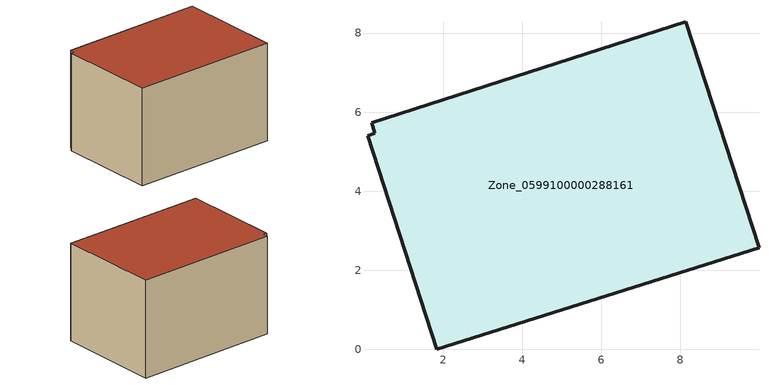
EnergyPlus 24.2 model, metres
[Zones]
Zone_0599100000288161
 floor ground (C_G): 0.09,5.4 0.27,5.47 0.2,5.73 8.14,8.29 9.99,2.57 1.84,0 z3.94
 wall outside (C_F): 9.99,2.57 8.14,8.29 0.2,5.73 0.27,5.47 0.09,5.4 1.84,0 9.99,2.57 z3.94:9.58
 roof outside (C_R): 0.27,5.47 0.09,5.4 1.84,0 9.99,2.57 8.14,8.29 0.2,5.73 z9.58
[BUILDING]
Pand.0599100000288161: North Axis=0; Terrain=City; Loads Convergence Tolerance Value=0.04; Temperature Convergence Tolerance Value=0.4; Solar Distribution=FullExterior; Maximum Number of Warmup Days=25; Minimum Number of Warmup Days=1
[Site:Location]
Rotterdam.The.Hague.AP_ZH_NLD Design_Conditions: Latitude=51.96; Longitude=4.45; Time Zone=1; Elevation=-4.5
[SITE:GROUNDTEMPERATURE:BUILDINGSURFACE]
18, 18, 18, 18, 18, 18, 18, 18, 18, 18, 18, 18
[MATERIAL] Thermal Absorptance=0.9; Solar Absorptance=0.7; Visible Absorptance=0.7
Name | Roughness | Thickness | Conductivity | Density | Specific Heat
G.TI.1946-1964 | MediumSmooth | 0.15 | 1 | 540 | 1210
F.TI.1946-1964 | Rough | 0.3 | 0.857143 | 1920 | 840
R.TI.1946-1964 | MediumRough | 0.2 | 0.277778 | 1500 | 1000
[CONSTRUCTION]
C_G: G.TI.1946-1964
C_F: F.TI.1946-1964
C_R: R.TI.1946-1964
[ZONE]
Zone_0599100000288161: Type=1; Multiplier=1; Ceiling Height=Autocalculate; Volume=Autocalculate; Floor Area=autocalculate; Part of Total Floor Area=Yes
[ZONEINFILTRATION:DESIGNFLOWRATE]
Infil_Zone_0599100000288161: Zone or ZoneList or Space or SpaceList=Zone_0599100000288161; Schedule=AlwaysOn; Design Flow Rate Calculation Method=Flow/Area; Flow Rate per Floor Area=0.003; Constant Term Coefficient=1; Temperature Term Coefficient=0; Velocity Term Coefficient=0; Velocity Squared Term Coefficient=0
[HVACTEMPLATE:ZONE:IDEALLOADSAIRSYSTEM]
Zone_0599100000288161: Maximum Heating Supply Air Temperature=50; Minimum Cooling Supply Air Temperature=13; Maximum Heating Supply Air Humidity Ratio=0.0156; Minimum Cooling Supply Air Humidity Ratio=0.0077; Heating Limit=NoLimit; Cooling Limit=NoLimit; Dehumidification Control Type=ConstantSensibleHeatRatio; Cooling Sensible Heat Ratio=0.7; Dehumidification Setpoint=60; Humidification Control Type=None; Humidification Setpoint=30; Outdoor Air Method=None; Outdoor Air Flow Rate per Person=0.00944; Outdoor Air Flow Rate per Zone Floor Area=0; Outdoor Air Flow Rate per Zone=0; Demand Controlled Ventilation Type=None; Outdoor Air Economizer Type=NoEconomizer; Heat Recovery Type=None; Sensible Heat Recovery Effectiveness=0.7; Latent Heat Recovery Effectiveness=0.65
[ZONECONTROL:THERMOSTAT]
ThermostatControl_Zone_0599100000288161: Zone or ZoneList=Zone_0599100000288161; Control Type Schedule=DualSetpointControlType; Control 1=Thermostat_Zone_0599100000288161; Temperature Difference Between Cutout And Setpoint=0
[THERMOSTATSETPOINT:DUALSETPOINT]
Thermostat_Zone_0599100000288161: Heating Setpoint Temperature Schedule=HeatingSetpoint_Zone_0599100000288161; Cooling Setpoint Temperature Schedule=CoolingSetpoint_Zone_0599100000288161
[SCHEDULE:COMPACT]
HeatingSetpoint_Zone_0599100000288161: Through: 12/31, For: AllDays, Until: 24:00, 21
CoolingSetpoint_Zone_0599100000288161: Through: 12/31, For: AllDays, Until: 24:00, 24
DualSetpointControlType: Through: 12/31, For: AllDays, Until: 24:00, 4
AlwaysOn: Through: 12/31, For: AllDays, Until: 24:00, 1
